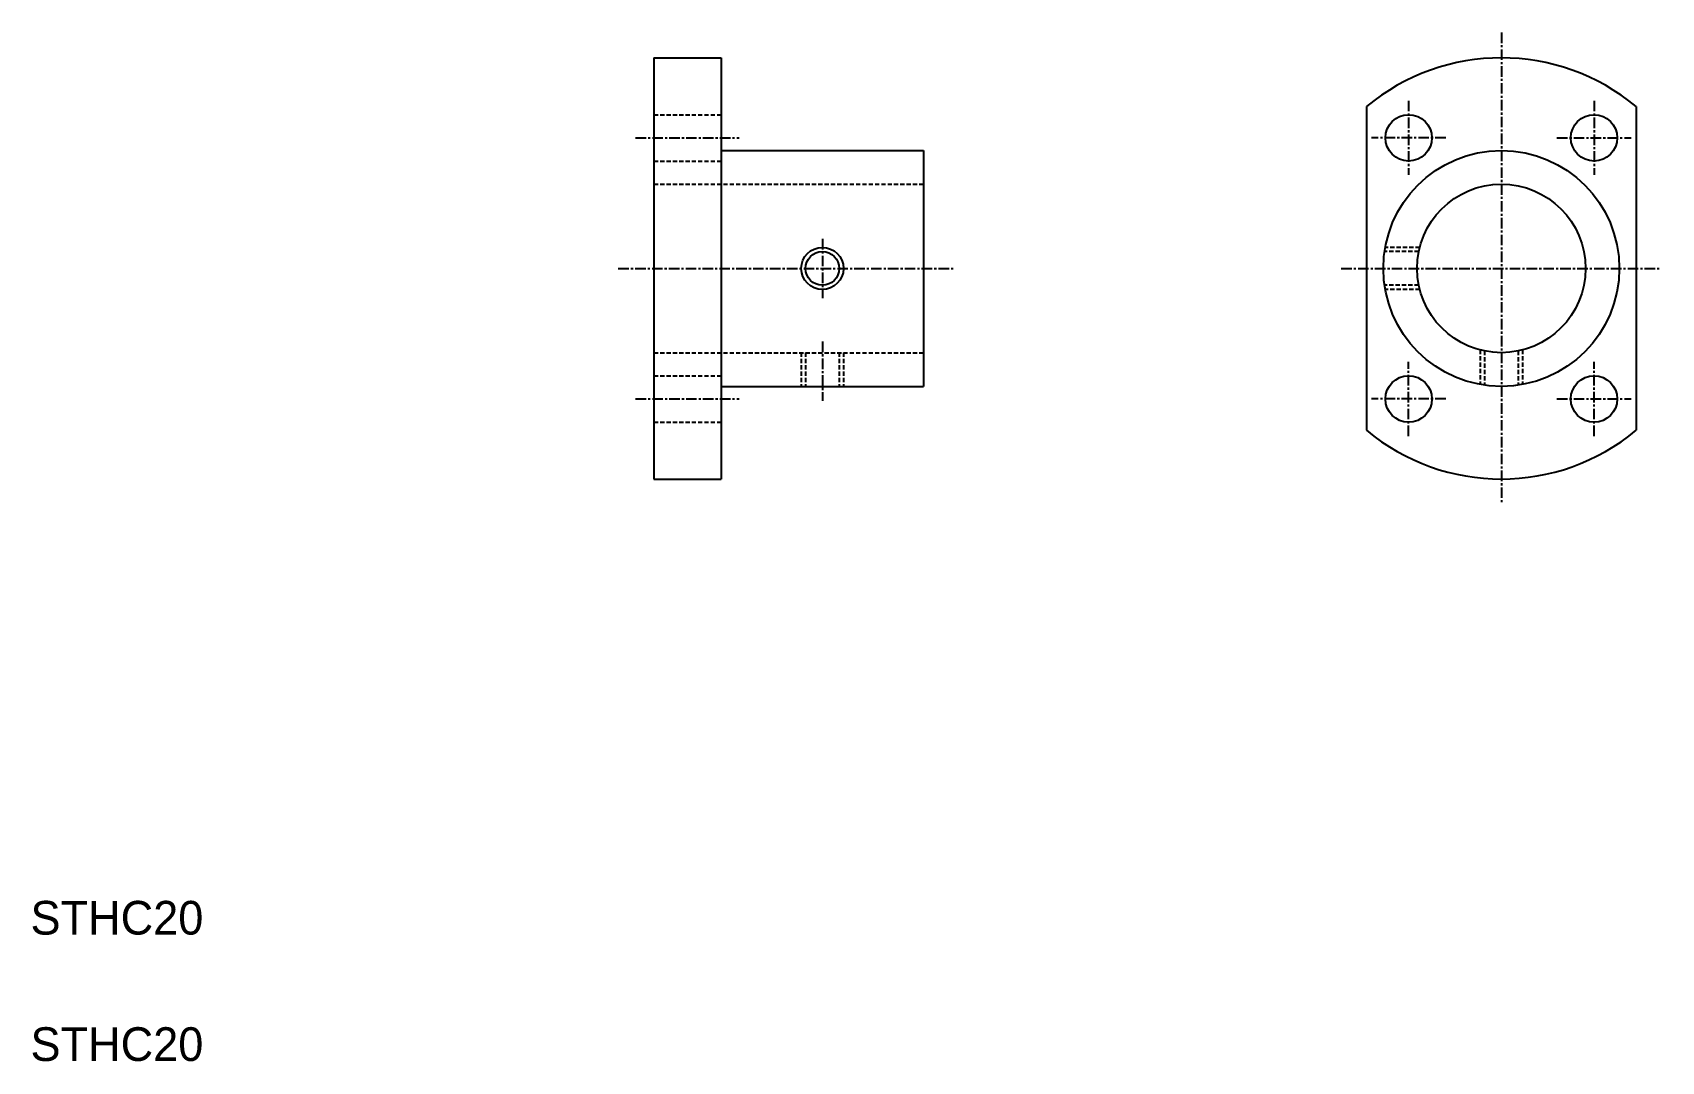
# Model space of a CAD drawing. Extents: x 28 to 221, y 51 to 173.
import ezdxf

# ---------------------------------------------------------------- set-up
doc = ezdxf.new("R2010")
doc.units = 0
doc.linetypes.add('CENTER', pattern=[2, 1.25, -0.25, 0.25, -0.25])
doc.linetypes.add('DASHED', pattern=[0.75, 0.5, -0.25])
doc.layers.get('0').update_dxf_attribs({"linetype": 'CONTINUOUS'})
doc.layers.add('CENTER', color=1, linetype='CENTER')

msp = doc.modelspace()

# ---------------------------------------------------------------- linework, layer by layer
at = {"color": 7, "linetype": 'CONTINUOUS'}
for p, q in [((101.58, 170.28), (101.58, 120.28)), ((101.58, 170.28), (109.58, 170.28)), ((109.58, 170.28), (109.58, 120.28)), ((186.16, 164.49), (186.16, 126.07)), ((218.16, 164.49), (218.16, 126.07)), ((109.58, 159.28), (133.58, 159.28)), ((133.58, 159.28), (133.58, 131.28)), ((101.58, 157.78), (101.58, 157.78)), ((101.58, 145.28), (101.58, 145.28)), ((109.58, 131.28), (133.58, 131.28)), ((101.58, 120.28), (109.58, 120.28))]:
    msp.add_line(p, q, dxfattribs=at)
at = {"color": 3, "linetype": 'DASHED'}
for p, q in [((101.58, 163.53), (109.58, 163.53)), ((101.58, 158.03), (109.58, 158.03)), ((101.58, 155.28), (133.58, 155.28)), ((192.36, 147.28), (188.3, 147.28)), ((192.48, 147.78), (188.38, 147.78)), ((192.36, 143.28), (188.3, 143.28)), ((192.48, 142.78), (188.38, 142.78)), ((199.66, 135.6), (199.66, 131.5)), ((200.16, 135.48), (200.16, 131.42)), ((204.16, 135.48), (204.16, 131.42)), ((204.66, 135.6), (204.66, 131.5)), ((101.58, 135.28), (133.58, 135.28)), ((119.08, 135.28), (119.08, 131.28)), ((119.58, 135.28), (119.58, 131.28)), ((123.58, 135.28), (123.58, 131.28)), ((124.08, 135.28), (124.08, 131.28)), ((101.58, 132.53), (109.58, 132.53)), ((101.58, 127.03), (109.58, 127.03))]:
    msp.add_line(p, q, dxfattribs=at)
at = {"color": 7, "linetype": 'CONTINUOUS'}
for centre, radius in [((191.16, 160.78), 2.75), ((213.16, 160.78), 2.75), ((202.16, 145.28), 14), ((202.16, 145.28), 10), ((121.58, 145.28), 2), ((191.16, 129.78), 2.75), ((213.16, 129.78), 2.75)]:
    msp.add_circle(centre, radius, dxfattribs=at)
at = {"color": 3, "linetype": 'CONTINUOUS'}
msp.add_circle((121.58, 145.28), 2.5, dxfattribs=at)
at = {"color": 7, "linetype": 'CONTINUOUS'}
for start, end in [(50.2082, 129.7918), (230.2082, 309.7918)]:
    msp.add_arc((202.16, 145.28), 25, start, end, dxfattribs=at)
at = {"layer": 'CENTER', "color": 1, "linetype": 'CENTER'}
for p, q in [((202.16, 173.28), (202.16, 117.28)), ((191.16, 165.18), (191.16, 156.38)), ((213.16, 165.18), (213.16, 156.38)), ((99.41, 160.78), (111.72, 160.78)), ((195.56, 160.78), (186.76, 160.78)), ((208.76, 160.78), (217.56, 160.78)), ((121.58, 148.79), (121.58, 141.76)), ((97.36, 145.28), (137.31, 145.28)), ((183.16, 145.28), (221.16, 145.28)), ((121.58, 136.59), (121.58, 129.56)), ((191.16, 125.38), (191.16, 134.18)), ((213.16, 125.38), (213.16, 134.18)), ((99.41, 129.78), (111.72, 129.78)), ((195.56, 129.78), (186.76, 129.78)), ((208.76, 129.78), (217.56, 129.78))]:
    msp.add_line(p, q, dxfattribs=at)

# ---------------------------------------------------------------- texts
at = {"color": 7, "linetype": 'CONTINUOUS'}
for p in [(27.6, 66.2), (27.6, 51.2)]:
    msp.add_text('STHC20', height=4, dxfattribs=at).set_placement(p)

doc.saveas('drawing.dxf')
